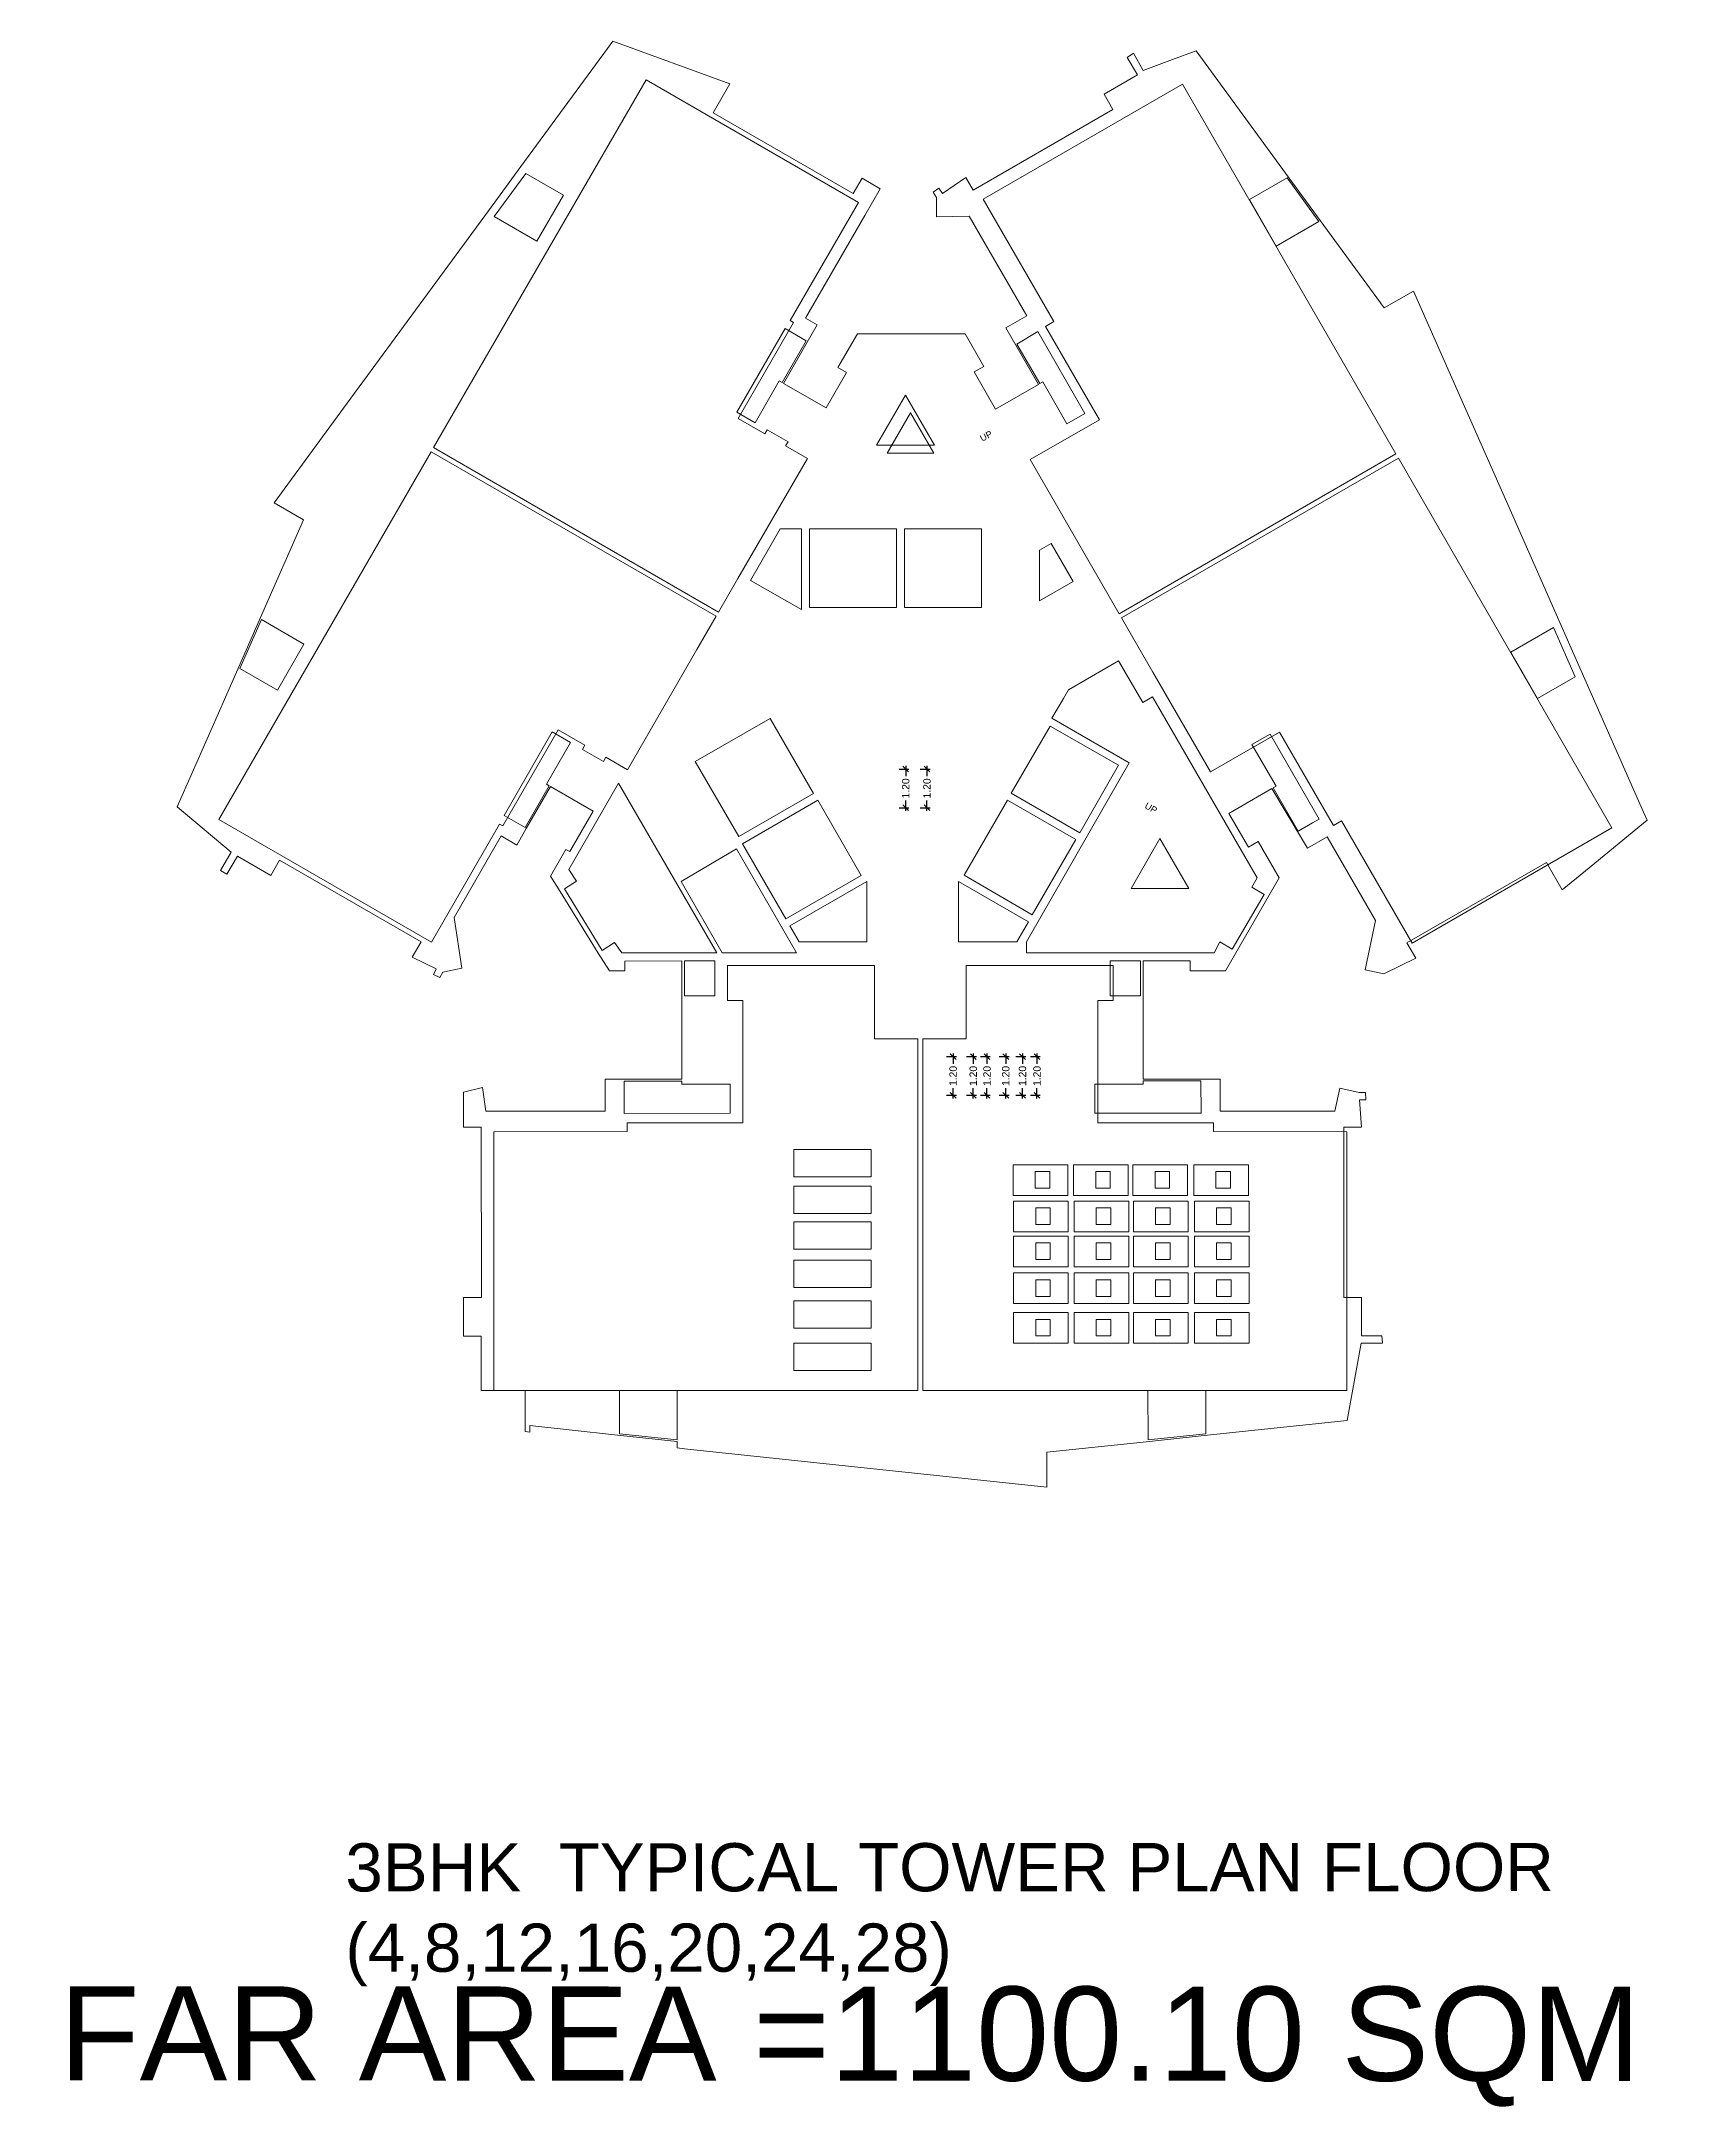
# Model space of a CAD drawing. Header units: metres. Extents: x 256329 to 886268, y -249371 to 355.
# Drawn here: x 281938.3 to 281989.7, y -263.9 to -199.6 of the extents above; entities that cross this region are included whole.
import ezdxf

# ---------------------------------------------------------------- set-up
doc = ezdxf.new("R2010")
doc.units = ezdxf.units.M
doc.header["$MEASUREMENT"] = 0
doc.header["$PDMODE"] = 35
doc.linetypes.add('CONTINOUS', pattern=[0])
doc.layers.get('0').update_dxf_attribs({"lineweight": 18})
doc.layers.get('Defpoints').update_dxf_attribs({"lineweight": 20})
doc.layers.add('A_TEXT', color=4, linetype='Continuous', lineweight=0, transparency=0.3)
doc.layers.add('BLK_1_FLR_9_BATH', color=3, linetype='Continuous', plot=False)
for name, color, linetype, true_color in [('BLK_1_FLR_9_BLT_UP_AREA', 7, 'Continuous', 0x995f4c), ('BLK_1_FLR_9_BLT_UP_AREA_DEDUCT', 7, 'Continuous', 0x995f4c), ('BLK_1_FLR_9_LIFT_10', 7, 'Continuous', 0x995f4c), ('BLK_1_FLR_9_LIFT_11', 7, 'Continuous', 0x995f4c), ('BLK_1_FLR_9_LIFT_12', 7, 'Continuous', 0x995f4c), ('BLK_1_FLR_9_LIFT_7', 7, 'Continuous', 0x995f4c), ('BLK_1_FLR_9_LIFT_8', 7, 'Continuous', 0x995f4c), ('BLK_1_FLR_9_LIFT_9', 7, 'Continuous', 0x995f4c)]:
    doc.layers.add(name, color=color, linetype=linetype, true_color=true_color)
for name, color, linetype in [('BLK_1_FLR_9_CARPET_AREA', 34, 'Continuous'), ('BLK_1_FLR_9_EXIT_WIDTH_STAIR', 7, 'Continuous'), ('BLK_1_FLR_9_FAR_AREA_DEDUCT', 7, 'Continuous'), ('BLK_1_FLR_9_WATER_CLOSET', 2, 'Continuous')]:
    doc.layers.add(name, color=color, linetype=linetype)
doc.layers.add('BLK_1_FLR_9_EXIT_WIDTH_DOOR', color=7, linetype='Continuous', lineweight=0)
doc.layers.add('BLK_1_FLR_9_UNITFA', color=7, linetype='Continuous', lineweight=0)
doc.styles.add('Arial', font='arial.ttf')
doc.styles.get("Standard").update_dxf_attribs({"font": 'arial.ttf'})
doc.dimstyles.new('METRIC DIM', dxfattribs={"dimtxt": 0.23, "dimasz": 0.18, "dimexe": 0.1, "dimexo": 0.1, "dimgap": 0.09, "dimtad": 0, "dimzin": 0, "dimdsep": 46, "dimtxsty": 'Standard', "dimblk": 'OBLIQUE', "dimcen": 0, "dimdle": 0.1, "dimclrd": 147, "dimclre": 147, "dimclrt": 7, "dimadec": 0, "dimazin": 0, "dimtfac": 1, "dimtofl": 0, "dimtmove": 0, "dimatfit": 2, "dimfxl": 0.125, "dimtolj": 1, "dimtzin": 0, "dimarcsym": 0})

# ---------------------------------------------------------------- blocks, each defined once
blk = doc.blocks.new('_Oblique')
at = {"color": 0, "linetype": 'ByBlock', "lineweight": -2}
blk.add_line((-0.5, -0.5), (0.5, 0.5), dxfattribs=at)
blk = doc.blocks.new('*D162')
at = {"layer": 'BLK_1_FLR_9_EXIT_WIDTH_DOOR', "color": 147, "lineweight": -2, "transparency": 16777216}
for p, q in [((281966.480335, -231.233064), (281966.787398, -231.233064)), ((281966.687398, -231.133064), (281966.687398, -231.456364)), ((281966.480335, -232.434664), (281966.787398, -232.434664)), ((281966.687398, -232.534664), (281966.687398, -232.211364))]:
    blk.add_line(p, q, dxfattribs=at)
at = {"layer": 'Defpoints', "color": 0, "transparency": 16777216}
for p in [(281966.380335, -231.233064), (281966.380335, -232.434664), (281966.687398, -232.434664)]:
    blk.add_point(p, dxfattribs=at)
at = {"layer": 'BLK_1_FLR_9_EXIT_WIDTH_DOOR', "color": 147, "lineweight": -2, "transparency": 16777216, "xscale": 0.18, "yscale": 0.18, "zscale": 0.18}
for p, rotation in [((281966.687398, -231.233064), 90), ((281966.687398, -232.434664), 270)]:
    blk.add_blockref('_Oblique', p, dxfattribs=dict(at, rotation=rotation))
at = {"layer": 'BLK_1_FLR_9_EXIT_WIDTH_DOOR', "color": 7, "transparency": 16777216, "insert": (281966.687398, -231.833864), "char_height": 0.23, "attachment_point": 5, "rotation": 90}
blk.add_mtext('\\A1;1.20', dxfattribs=at)
blk = doc.blocks.new('*D163')
at = {"layer": 'BLK_1_FLR_9_EXIT_WIDTH_DOOR', "color": 147, "lineweight": -2, "transparency": 16777216}
for p, q in [((281967.106186, -231.233064), (281967.413249, -231.233064)), ((281967.313249, -231.133064), (281967.313249, -231.456364)), ((281967.106186, -232.434664), (281967.413249, -232.434664)), ((281967.313249, -232.534664), (281967.313249, -232.211364))]:
    blk.add_line(p, q, dxfattribs=at)
at = {"layer": 'Defpoints', "color": 0, "transparency": 16777216}
for p in [(281967.006186, -231.233064), (281967.006186, -232.434664), (281967.313249, -232.434664)]:
    blk.add_point(p, dxfattribs=at)
at = {"layer": 'BLK_1_FLR_9_EXIT_WIDTH_DOOR', "color": 147, "lineweight": -2, "transparency": 16777216, "xscale": 0.18, "yscale": 0.18, "zscale": 0.18}
for p, rotation in [((281967.313249, -231.233064), 90), ((281967.313249, -232.434664), 270)]:
    blk.add_blockref('_Oblique', p, dxfattribs=dict(at, rotation=rotation))
at = {"layer": 'BLK_1_FLR_9_EXIT_WIDTH_DOOR', "color": 7, "transparency": 16777216, "insert": (281967.313249, -231.833864), "char_height": 0.23, "attachment_point": 5, "rotation": 90}
blk.add_mtext('\\A1;1.20', dxfattribs=at)
blk = doc.blocks.new('*D164')
at = {"layer": 'BLK_1_FLR_9_EXIT_WIDTH_DOOR', "color": 147, "lineweight": -2, "transparency": 16777216}
for p, q in [((281967.533169, -231.233064), (281967.840232, -231.233064)), ((281967.740232, -231.133064), (281967.740232, -231.456364)), ((281967.533169, -232.434664), (281967.840232, -232.434664)), ((281967.740232, -232.534664), (281967.740232, -232.211364))]:
    blk.add_line(p, q, dxfattribs=at)
at = {"layer": 'Defpoints', "color": 0, "transparency": 16777216}
for p in [(281967.433169, -231.233064), (281967.433169, -232.434664), (281967.740232, -232.434664)]:
    blk.add_point(p, dxfattribs=at)
at = {"layer": 'BLK_1_FLR_9_EXIT_WIDTH_DOOR', "color": 147, "lineweight": -2, "transparency": 16777216, "xscale": 0.18, "yscale": 0.18, "zscale": 0.18}
for p, rotation in [((281967.740232, -231.233064), 90), ((281967.740232, -232.434664), 270)]:
    blk.add_blockref('_Oblique', p, dxfattribs=dict(at, rotation=rotation))
at = {"layer": 'BLK_1_FLR_9_EXIT_WIDTH_DOOR', "color": 7, "transparency": 16777216, "insert": (281967.740232, -231.833864), "char_height": 0.23, "attachment_point": 5, "rotation": 90}
blk.add_mtext('\\A1;1.20', dxfattribs=at)
blk = doc.blocks.new('*D165')
at = {"layer": 'BLK_1_FLR_9_EXIT_WIDTH_DOOR', "color": 147, "lineweight": -2, "transparency": 16777216}
for p, q in [((281968.118076, -231.233064), (281968.425139, -231.233064)), ((281968.325139, -231.133064), (281968.325139, -231.456364)), ((281968.118076, -232.434664), (281968.425139, -232.434664)), ((281968.325139, -232.534664), (281968.325139, -232.211364))]:
    blk.add_line(p, q, dxfattribs=at)
at = {"layer": 'Defpoints', "color": 0, "transparency": 16777216}
for p in [(281968.018076, -231.233064), (281968.018076, -232.434664), (281968.325139, -232.434664)]:
    blk.add_point(p, dxfattribs=at)
at = {"layer": 'BLK_1_FLR_9_EXIT_WIDTH_DOOR', "color": 147, "lineweight": -2, "transparency": 16777216, "xscale": 0.18, "yscale": 0.18, "zscale": 0.18}
for p, rotation in [((281968.325139, -231.233064), 90), ((281968.325139, -232.434664), 270)]:
    blk.add_blockref('_Oblique', p, dxfattribs=dict(at, rotation=rotation))
at = {"layer": 'BLK_1_FLR_9_EXIT_WIDTH_DOOR', "color": 7, "transparency": 16777216, "insert": (281968.325139, -231.833864), "char_height": 0.23, "attachment_point": 5, "rotation": 90}
blk.add_mtext('\\A1;1.20', dxfattribs=at)
blk = doc.blocks.new('*D166')
at = {"layer": 'BLK_1_FLR_9_EXIT_WIDTH_DOOR', "color": 147, "lineweight": -2, "transparency": 16777216}
for p, q in [((281968.638644, -231.233064), (281968.945707, -231.233064)), ((281968.845707, -231.133064), (281968.845707, -231.456364)), ((281968.638644, -232.434664), (281968.945707, -232.434664)), ((281968.845707, -232.534664), (281968.845707, -232.211364))]:
    blk.add_line(p, q, dxfattribs=at)
at = {"layer": 'Defpoints', "color": 0, "transparency": 16777216}
for p in [(281968.538644, -231.233064), (281968.538644, -232.434664), (281968.845707, -232.434664)]:
    blk.add_point(p, dxfattribs=at)
at = {"layer": 'BLK_1_FLR_9_EXIT_WIDTH_DOOR', "color": 147, "lineweight": -2, "transparency": 16777216, "xscale": 0.18, "yscale": 0.18, "zscale": 0.18}
for p, rotation in [((281968.845707, -231.233064), 90), ((281968.845707, -232.434664), 270)]:
    blk.add_blockref('_Oblique', p, dxfattribs=dict(at, rotation=rotation))
at = {"layer": 'BLK_1_FLR_9_EXIT_WIDTH_DOOR', "color": 7, "transparency": 16777216, "insert": (281968.845707, -231.833864), "char_height": 0.23, "attachment_point": 5, "rotation": 90}
blk.add_mtext('\\A1;1.20', dxfattribs=at)
blk = doc.blocks.new('*D167')
at = {"layer": 'BLK_1_FLR_9_EXIT_WIDTH_DOOR', "color": 147, "lineweight": -2, "transparency": 16777216}
for p, q in [((281969.089023, -231.233064), (281969.396086, -231.233064)), ((281969.296086, -231.133064), (281969.296086, -231.456364)), ((281969.089023, -232.434664), (281969.396086, -232.434664)), ((281969.296086, -232.534664), (281969.296086, -232.211364))]:
    blk.add_line(p, q, dxfattribs=at)
at = {"layer": 'Defpoints', "color": 0, "transparency": 16777216}
for p in [(281968.989023, -231.233064), (281968.989023, -232.434664), (281969.296086, -232.434664)]:
    blk.add_point(p, dxfattribs=at)
at = {"layer": 'BLK_1_FLR_9_EXIT_WIDTH_DOOR', "color": 147, "lineweight": -2, "transparency": 16777216, "xscale": 0.18, "yscale": 0.18, "zscale": 0.18}
for p, rotation in [((281969.296086, -231.233064), 90), ((281969.296086, -232.434664), 270)]:
    blk.add_blockref('_Oblique', p, dxfattribs=dict(at, rotation=rotation))
at = {"layer": 'BLK_1_FLR_9_EXIT_WIDTH_DOOR', "color": 7, "transparency": 16777216, "insert": (281969.296086, -231.833864), "char_height": 0.23, "attachment_point": 5, "rotation": 90}
blk.add_mtext('\\A1;1.20', dxfattribs=at)
blk = doc.blocks.new('*D168')
at = {"layer": 'BLK_1_FLR_9_EXIT_WIDTH_STAIR', "color": 147, "lineweight": -2, "transparency": 16777216}
for p, q in [((281965.665581, -222.284184), (281965.972644, -222.284184)), ((281965.872644, -222.184184), (281965.872644, -222.507484)), ((281965.665581, -223.485784), (281965.972644, -223.485784)), ((281965.872644, -223.585784), (281965.872644, -223.262484))]:
    blk.add_line(p, q, dxfattribs=at)
at = {"layer": 'Defpoints', "color": 0, "transparency": 16777216}
for p in [(281965.565581, -222.284184), (281965.565581, -223.485784), (281965.872644, -223.485784)]:
    blk.add_point(p, dxfattribs=at)
at = {"layer": 'BLK_1_FLR_9_EXIT_WIDTH_STAIR', "color": 147, "lineweight": -2, "transparency": 16777216, "xscale": 0.18, "yscale": 0.18, "zscale": 0.18}
for p, rotation in [((281965.872644, -222.284184), 90), ((281965.872644, -223.485784), 270)]:
    blk.add_blockref('_Oblique', p, dxfattribs=dict(at, rotation=rotation))
at = {"layer": 'BLK_1_FLR_9_EXIT_WIDTH_STAIR', "color": 7, "transparency": 16777216, "insert": (281965.872644, -222.884984), "char_height": 0.23, "attachment_point": 5, "rotation": 90}
blk.add_mtext('\\A1;1.20', dxfattribs=at)
blk = doc.blocks.new('*D169')
at = {"layer": 'BLK_1_FLR_9_EXIT_WIDTH_STAIR', "color": 147, "lineweight": -2, "transparency": 16777216}
for p, q in [((281965.004636, -222.284184), (281965.311699, -222.284184)), ((281965.211699, -222.184184), (281965.211699, -222.507484)), ((281965.004636, -223.485784), (281965.311699, -223.485784)), ((281965.211699, -223.585784), (281965.211699, -223.262484))]:
    blk.add_line(p, q, dxfattribs=at)
at = {"layer": 'Defpoints', "color": 0, "transparency": 16777216}
for p in [(281964.904636, -222.284184), (281964.904636, -223.485784), (281965.211699, -223.485784)]:
    blk.add_point(p, dxfattribs=at)
at = {"layer": 'BLK_1_FLR_9_EXIT_WIDTH_STAIR', "color": 147, "lineweight": -2, "transparency": 16777216, "xscale": 0.18, "yscale": 0.18, "zscale": 0.18}
for p, rotation in [((281965.211699, -222.284184), 90), ((281965.211699, -223.485784), 270)]:
    blk.add_blockref('_Oblique', p, dxfattribs=dict(at, rotation=rotation))
at = {"layer": 'BLK_1_FLR_9_EXIT_WIDTH_STAIR', "color": 7, "transparency": 16777216, "insert": (281965.211699, -222.884984), "char_height": 0.23, "attachment_point": 5, "rotation": 90}
blk.add_mtext('\\A1;1.20', dxfattribs=at)

msp = doc.modelspace()

# ---------------------------------------------------------------- linework, layer by layer
at = {"color": 5, "linetype": 'CONTINOUS', "elevation": 0.042641}
for points in [[(281964.303595, -212.208575), (281965.200404, -210.647892)], [(281966.103595, -212.208575), (281965.200404, -210.647892)], [(281966.103595, -212.208575), (281964.303595, -212.208575)], [(281972.225292, -226.004293), (281973.122102, -224.44361)], [(281974.025292, -226.004293), (281973.122102, -224.44361)], [(281974.025292, -226.004293), (281972.225292, -226.004293)]]:
    msp.add_lwpolyline(points, close=True, dxfattribs=at)
at = {"layer": 'BLK_1_FLR_9_BATH', "color": 3, "linetype": 'ByBlock', "lineweight": 9}
for points in [[(281968.549768, -235.551404), (281970.251568, -235.551404), (281970.251568, -234.597567), (281968.549768, -234.597567)], [(281970.43317, -235.551404), (281972.13497, -235.551404), (281972.13497, -234.597567), (281970.43317, -234.597567)], [(281972.281478, -235.551404), (281973.983278, -235.551404), (281973.983278, -234.597567), (281972.281478, -234.597567)], [(281974.176579, -235.551404), (281975.878379, -235.551404), (281975.878379, -234.597567), (281974.176579, -234.597567)], [(281968.567315, -236.684485), (281970.269115, -236.684485), (281970.269115, -235.730649), (281968.567315, -235.730649)], [(281970.450717, -236.684485), (281972.152517, -236.684485), (281972.152517, -235.730649), (281970.450717, -235.730649)], [(281972.299025, -236.684485), (281974.000825, -236.684485), (281974.000825, -235.730649), (281972.299025, -235.730649)], [(281974.194126, -236.684485), (281975.895926, -236.684485), (281975.895926, -235.730649), (281974.194126, -235.730649)], [(281968.567315, -237.770355), (281970.269115, -237.770355), (281970.269115, -236.816518), (281968.567315, -236.816518)], [(281970.450717, -237.770355), (281972.152517, -237.770355), (281972.152517, -236.816518), (281970.450717, -236.816518)], [(281972.299025, -237.770355), (281974.000825, -237.770355), (281974.000825, -236.816518), (281972.299025, -236.816518)], [(281974.194126, -237.770355), (281975.895926, -237.770355), (281975.895926, -236.816518), (281974.194126, -236.816518)], [(281968.567315, -238.91996), (281970.269115, -238.91996), (281970.269115, -237.966124), (281968.567315, -237.966124)], [(281970.450717, -238.91996), (281972.152517, -238.91996), (281972.152517, -237.966124), (281970.450717, -237.966124)], [(281972.299025, -238.91996), (281974.000825, -238.91996), (281974.000825, -237.966124), (281972.299025, -237.966124)], [(281974.194126, -238.91996), (281975.895926, -238.91996), (281975.895926, -237.966124), (281974.194126, -237.966124)], [(281968.567315, -240.152186), (281970.269115, -240.152186), (281970.269115, -239.198349), (281968.567315, -239.198349)], [(281970.450717, -240.152186), (281972.152517, -240.152186), (281972.152517, -239.198349), (281970.450717, -239.198349)], [(281972.299025, -240.152186), (281974.000825, -240.152186), (281974.000825, -239.198349), (281972.299025, -239.198349)], [(281974.194126, -240.152186), (281975.895926, -240.152186), (281975.895926, -239.198349), (281974.194126, -239.198349)]]:
    msp.add_lwpolyline(points, close=True, dxfattribs=at)
at = {"layer": 'BLK_1_FLR_9_BLT_UP_AREA', "color": 14, "linetype": 'ByBlock', "lineweight": 9, "elevation": 0.042641}
msp.add_lwpolyline([(281963.851623, -203.899102), (281963.576419, -204.375311), (281959.223017, -201.859387), (281959.740849, -200.96238), (281956.096207, -199.634836), (281955.929951, -199.854021), (281953.231727, -203.53612), (281952.227861, -204.906033), (281947.949133, -210.745369), (281945.565273, -213.998134), (281946.476321, -214.524191), (281945.178981, -217.470326), (281944.388259, -219.266078), (281943.782108, -220.642518), (281942.543211, -223.455987), (281944.221027, -224.872129), (281943.89014, -225.444201), (281943.89014, -225.444201), (281944.089236, -225.559358), (281944.415306, -224.996853), (281945.455398, -225.596954), (281945.730797, -225.120872), (281949.590585, -227.349787), (281950.130959, -227.661796), (281949.855857, -228.13825), (281950.604463, -228.499978), (281950.518854, -228.678922), (281950.711536, -228.772912), (281950.811717, -228.599816), (281951.399882, -228.481322), (281951.156237, -226.89828), (281952.620858, -224.362745), (281953.111753, -224.652336), (281953.405681, -224.137881), (281954.161561, -222.829504), (281955.486315, -223.594408), (281954.760389, -224.851607), (281954.640329, -224.782358), (281954.157032, -225.620262), (281954.461878, -226.092468), (281955.639813, -228.008753), (281955.999355, -228.566008), (281956.473769, -228.566006), (281956.473769, -228.257118), (281958.246068, -228.254848), (281958.246069, -229.490997), (281958.246073, -231.938596), (281955.855438, -231.937499), (281955.855445, -232.930378), (281952.14932, -232.933159), (281952.039213, -232.194748), (281951.450788, -232.334556, -0.000537), (281951.451519, -233.428021), (281952.001507, -233.428021), (281952.006794, -238.725895), (281951.455136, -238.7259), (281951.455146, -239.931872), (281952.006124, -239.931868), (281952.001507, -241.62637), (281953.365582, -241.627547), (281953.365582, -242.902865), (281953.515645, -242.91899), (281953.515582, -242.717837), (281956.151038, -243.004919), (281958.096626, -243.209266), (281958.096749, -243.410244), (281958.326754, -243.434968), (281969.599091, -244.627562), (281969.5991, -243.543557), (281972.599039, -243.226431), (281974.694329, -243.003649), (281978.943098, -242.555835), (281979.385499, -240.155007), (281980.044225, -240.155069), (281980.028575, -239.925007), (281979.394323, -239.925619), (281979.394313, -238.727723), (281978.844332, -238.727723), (281978.844334, -233.427887), (281979.394316, -233.427887), (281979.33332, -232.581024), (281979.532204, -232.581024), (281979.517743, -232.351552), (281979.317743, -232.351552), (281978.715487, -232.2151), (281978.562925, -232.928541), (281974.998337, -232.929311), (281974.998337, -231.934988), (281972.599844, -231.938596), (281972.599852, -228.254576), (281974.057229, -228.25543), (281974.057052, -228.56149), (281975.157179, -228.561656), (281976.834896, -225.671772), (281976.182812, -224.542149), (281975.879691, -224.717128), (281975.270185, -223.662215), (281976.604741, -222.891941), (281977.559232, -224.486098), (281977.709627, -224.746627), (281978.324828, -224.39151), (281979.831383, -227.001486), (281979.506204, -228.527319), (281980.092619, -228.654225), (281981.080592, -228.167076), (281980.805481, -227.690299), (281985.14434, -225.186996), (281985.635971, -226.038536), (281986.361077, -225.451173), (281988.282952, -223.874723), (281988.170705, -223.620409), (281986.231415, -219.226601), (281985.454248, -217.46579), (281983.944873, -214.046031), (281981.014281, -207.406252), (281980.10045, -207.933938), (281977.031368, -203.736192), (281974.247963, -199.928197), (281973.512442, -200.20149), (281972.603918, -200.539066), (281972.295833, -200.005355), (281972.104356, -200.133733), (281972.420933, -200.682198), (281971.383708, -201.280901), (281971.658609, -201.757115), (281967.310391, -204.267279), (281967.082447, -203.871744), (281966.355508, -204.37075), (281966.24135, -204.205976), (281966.065824, -204.327583), (281966.165805, -204.500799), (281966.165805, -205.100799), (281967.189091, -205.07279), (281968.983102, -208.176161), (281968.329844, -208.554727), (281969.345909, -210.313503), (281968.008716, -211.085635), (281967.341421, -209.926074), (281967.644556, -209.751087), (281967.057611, -208.734305), (281963.707746, -208.734379), (281963.098068, -209.791327), (281963.366208, -209.945998), (281962.730969, -211.046256), (281961.406163, -210.281376), (281962.106584, -209.07025), (281962.455952, -208.461672), (281962.089642, -208.250189), (281963.934866, -205.055199), (281964.414144, -204.225055)], format="xyb", close=True, dxfattribs=at)
at = {"layer": 'BLK_1_FLR_9_BLT_UP_AREA_DEDUCT', "color": 14, "linetype": 'ByBlock', "lineweight": 9}
for points, elevation in [([(281953.388058, -203.746058), (281954.558506, -204.422053), (281953.733422, -205.851515), (281952.404453, -205.088324)], 0.042641), ([(281975.906734, -204.559094), (281977.077699, -203.882752), (281978.069122, -205.238774), (281976.74183, -206.005325)], 0.042641), ([(281961.458273, -208.577189), (281962.116914, -208.958936), (281961.363003, -210.256505), (281961.276106, -210.206301), (281960.526258, -211.505426), (281959.955751, -211.176039)], 0.042641), ([(281968.66433, -209.055559), (281969.319668, -208.670719), (281970.787441, -211.21333), (281970.224908, -211.538334), (281969.473712, -210.237445), (281969.386674, -210.287704)], 0.042641), ([(281965.35755, -211.195982), (281966.084361, -212.454396), (281964.631138, -212.454876)], 0.042641), ([(281960.382896, -216.411781), (281961.308448, -214.809988), (281961.968876, -214.809823), (281961.969504, -217.317097)], 0.042641), ([(281964.920517, -217.255885), (281962.219904, -217.255885), (281962.219904, -214.80656), (281964.920517, -214.80656)], 0.042641), ([(281967.569904, -217.254547), (281965.169291, -217.254547), (281965.169291, -214.805147), (281967.569904, -214.805147)], 0.042641), ([(281969.376106, -215.474371), (281969.736003, -215.266485), (281970.417489, -216.443968), (281969.372248, -217.047663)], 0.042641), ([(281944.492892, -219.152754), (281945.163243, -217.630443), (281946.488263, -218.399536), (281945.663173, -219.828606)], 0.042641), ([(281984.036182, -218.6423), (281985.362769, -217.875197), (281986.041519, -219.413143), (281984.871156, -220.088752)], 0.042641), ([(281960.990786, -220.705779), (281958.664582, -222.048661), (281960.014467, -224.386996), (281962.343231, -223.042636)], 0.124096), ([(281969.706689, -220.952878), (281971.833782, -222.166314), (281970.624397, -224.263131), (281968.491417, -223.031526)], 0.159639), ([(281952.715915, -223.7252), (281954.211003, -221.126216), (281954.781513, -221.455597), (281954.031365, -222.754537), (281954.118296, -222.804683), (281953.367812, -224.104214)], 0.042641), ([(281975.985036, -221.517558), (281976.547769, -221.192899), (281978.075083, -223.83834), (281977.866833, -223.958505), (281977.868429, -223.960812), (281977.427128, -224.215521), (281976.649422, -222.868559), (281976.736025, -222.818568)], 0.042641), ([(281954.591561, -226.010283), (281954.966677, -225.772025), (281954.727128, -225.409502), (281956.275914, -222.726653), (281959.33184, -228.006161), (281956.38202, -228.006899), (281956.148926, -227.684614), (281955.769012, -227.925783)], 0.042641), ([(281960.134343, -224.60646), (281962.472678, -223.256575), (281963.822563, -225.59491), (281961.484228, -226.944795)], 0.042641), ([(281967.026429, -225.590491), (281968.37839, -223.253355), (281970.499703, -224.479133), (281969.147742, -226.816269)], 0.042641), ([(281958.219406, -225.779594), (281959.94228, -224.763705), (281961.813463, -228.00324), (281959.50504, -228.005381)], 0.124096), ([(281961.609218, -227.161308), (281963.996746, -225.783024), (281963.996924, -227.656888), (281961.895423, -227.657087)], 0.042641), ([(281966.854743, -225.784384), (281969.028948, -227.038866), (281968.669312, -227.655568), (281966.855225, -227.656035)], 0.042641), ([(281958.325299, -229.339984), (281959.276147, -229.339989), (281959.276147, -228.254847), (281958.326211, -228.254847)], 0.042641), ([(281972.520354, -228.253215), (281971.569502, -228.253215), (281971.569502, -229.339366), (281972.520354, -229.339366)], 0.085282), ([(281956.455442, -231.996414), (281958.246892, -231.99624), (281958.246892, -232.086041), (281959.746704, -232.086041), (281959.746704, -232.997363), (281956.451596, -232.997947), (281956.451557, -232.778022), (281956.455442, -232.778061)], 0.042641), ([(281971.099215, -232.08604), (281971.099215, -232.988109), (281974.401334, -232.987742), (281974.39834, -231.986059), (281972.599026, -231.986058), (281972.599026, -232.08604)], 0.042641), ([(281956.301507, -241.62637), (281958.100451, -241.626263), (281958.096059, -243.159054), (281956.301365, -242.969346)], 0.042641), ([(281972.74547, -241.626406), (281974.544412, -241.626372), (281974.544553, -242.969345), (281972.750064, -243.160685)], 0.042641)]:
    msp.add_lwpolyline(points, close=True, dxfattribs=dict(at, elevation=elevation))
at = {"layer": 'BLK_1_FLR_9_CARPET_AREA', "color": 14, "linetype": 'ByBlock', "lineweight": 9}
for points in [[(281959.992039, -216.355884), (281959.38658, -217.396763), (281950.521394, -212.278125), (281957.131621, -200.829698), (281963.745273, -204.649071), (281961.620279, -208.328727), (281961.718283, -208.38531), (281959.993266, -211.373077), (281960.82442, -211.852951), (281960.89942, -211.723047), (281961.548933, -212.098063), (281961.473941, -212.227953), (281962.149972, -212.618242), (281959.992039, -216.355884)], [(281970.876695, -215.759018), (281971.849887, -217.448854), (281980.464658, -212.476632), (281973.820816, -200.965675), (281967.623726, -204.543461), (281969.819953, -208.355174), (281969.559162, -208.505696), (281971.236027, -211.410959), (281969.086074, -212.651838), (281970.876695, -215.759019)], [(281958.715101, -218.567601), (281959.311258, -217.52617), (281950.446394, -212.408029), (281943.83686, -223.856856), (281950.451354, -227.674772), (281952.575538, -223.994648), (281952.673543, -224.051231), (281954.398521, -221.063441), (281955.22968, -221.543306), (281955.15468, -221.67321), (281955.804209, -222.048198), (281955.879201, -221.918308), (281956.555216, -222.308625), (281958.715101, -218.567601)], [(281972.899888, -219.268863), (281971.924517, -217.578961), (281980.539626, -212.606519), (281987.183321, -224.117535), (281980.971354, -227.701988), (281978.772701, -223.891654), (281978.52281, -224.03588), (281976.845961, -221.130619), (281974.690066, -222.374969), (281972.899888, -219.268862)], [(281964.389965, -230.681476), (281965.591207, -230.681483), (281965.5913, -241.618968), (281961.720015, -241.618968), (281952.39478, -241.618959), (281952.394769, -233.570377), (281956.544849, -233.56785), (281956.544849, -233.28998), (281960.139965, -233.28998), (281960.139965, -232.078658), (281960.139965, -229.631476), (281960.139965, -229.481476), (281959.669409, -229.481439), (281959.669409, -228.397463), (281964.239942, -228.397461), (281964.239942, -230.681476), (281964.389965, -230.681449)], [(281966.942378, -230.681476), (281965.741136, -230.681483), (281965.741043, -241.618968), (281969.612328, -241.618968), (281978.937562, -241.618959), (281978.937574, -233.570377), (281974.787494, -233.56785), (281974.787494, -233.28998), (281971.192378, -233.28998), (281971.192378, -232.078658), (281971.192378, -229.631476), (281971.192378, -229.481476), (281971.662934, -229.481439), (281971.662934, -228.397463), (281967.0924, -228.397461), (281967.0924, -230.681476), (281966.942378, -230.681449)]]:
    msp.add_lwpolyline(points, close=True, dxfattribs=at)
at = {"layer": 'BLK_1_FLR_9_FAR_AREA_DEDUCT', "color": 14, "linetype": 'ByBlock', "lineweight": 9, "elevation": 0.042641}
msp.add_lwpolyline([(281969.758246, -220.703688), (281970.117631, -220.084375), (281970.275016, -219.812818), (281971.835534, -218.913604), (281972.588779, -220.207342), (281972.888465, -220.034388), (281976.141597, -225.671439), (281975.97619, -225.957713), (281976.363938, -226.187015), (281975.371799, -227.889983), (281974.981809, -227.665466), (281974.811855, -228.004293), (281968.969724, -228.005755), (281968.969636, -227.655755), (281972.16636, -222.092621)], close=True, dxfattribs=at)
at = {"layer": 'BLK_1_FLR_9_LIFT_10', "color": 1, "linetype": 'ByBlock', "lineweight": 9, "elevation": 0.042641}
msp.add_lwpolyline([(281967.026429, -225.590491), (281968.37839, -223.253355), (281970.499703, -224.479133), (281969.147742, -226.816269)], close=True, dxfattribs=at)
at = {"layer": 'BLK_1_FLR_9_LIFT_11', "color": 1, "linetype": 'ByBlock', "lineweight": 9, "elevation": 0.042641}
msp.add_lwpolyline([(281960.134343, -224.60646), (281962.472678, -223.256575), (281963.822563, -225.59491), (281961.484228, -226.944795)], close=True, dxfattribs=at)
at = {"layer": 'BLK_1_FLR_9_LIFT_12', "color": 2, "linetype": 'ByBlock', "lineweight": 9, "elevation": 0.124096}
msp.add_lwpolyline([(281960.990786, -220.705779), (281958.664582, -222.048661), (281960.014467, -224.386996), (281962.343231, -223.042636)], close=True, dxfattribs=at)
at = {"layer": 'BLK_1_FLR_9_LIFT_7', "color": 1, "linetype": 'ByBlock', "lineweight": 9, "elevation": 0.042641}
msp.add_lwpolyline([(281964.920517, -217.255885), (281962.219904, -217.255885), (281962.219904, -214.80656), (281964.920517, -214.80656)], close=True, dxfattribs=at)
at = {"layer": 'BLK_1_FLR_9_LIFT_8', "color": 1, "linetype": 'ByBlock', "lineweight": 9, "elevation": 0.042641}
msp.add_lwpolyline([(281967.569904, -217.254547), (281965.169291, -217.254547), (281965.169291, -214.805147), (281967.569904, -214.805147)], close=True, dxfattribs=at)
at = {"layer": 'BLK_1_FLR_9_LIFT_9', "color": 1, "linetype": 'ByBlock', "lineweight": 9, "elevation": 0.159639}
msp.add_lwpolyline([(281969.706689, -220.952878), (281971.833782, -222.166314), (281970.624397, -224.263131), (281968.491417, -223.031526)], close=True, dxfattribs=at)
at = {"layer": 'BLK_1_FLR_9_UNITFA', "color": 5}
for points in [[(281964.135757, -234.118224), (281961.729674, -234.118224), (281961.729674, -234.968946), (281964.135757, -234.968946)], [(281964.135757, -235.260747), (281961.729674, -235.260747), (281961.729674, -236.111469), (281964.135757, -236.111469)], [(281964.135757, -236.372583), (281961.729674, -236.372583), (281961.729674, -237.223305), (281964.135757, -237.223305)], [(281964.135757, -237.562319), (281961.729674, -237.562319), (281961.729674, -238.413041), (281964.135757, -238.413041)], [(281964.135757, -238.832314), (281961.729674, -238.832314), (281961.729674, -239.683036), (281964.135757, -239.683036)], [(281964.135757, -240.154242), (281961.729674, -240.154242), (281961.729674, -241.004964), (281964.135757, -241.004964)]]:
    msp.add_lwpolyline(points, close=True, dxfattribs=at)
at = {"layer": 'BLK_1_FLR_9_WATER_CLOSET', "color": 3, "linetype": 'ByBlock', "lineweight": 9}
for points in [[(281969.238574, -234.809127), (281969.691173, -234.809127), (281969.691173, -235.325487), (281969.238574, -235.325487)], [(281971.121977, -234.809127), (281971.574575, -234.809127), (281971.574575, -235.325487), (281971.121977, -235.325487)], [(281972.970285, -234.809127), (281973.422883, -234.809127), (281973.422883, -235.325487), (281972.970285, -235.325487)], [(281974.865385, -234.809127), (281975.317984, -234.809127), (281975.317984, -235.325487), (281974.865385, -235.325487)], [(281969.256121, -235.942208), (281969.70872, -235.942208), (281969.70872, -236.458568), (281969.256121, -236.458568)], [(281971.139524, -235.942208), (281971.592122, -235.942208), (281971.592122, -236.458568), (281971.139524, -236.458568)], [(281972.987832, -235.942208), (281973.44043, -235.942208), (281973.44043, -236.458568), (281972.987832, -236.458568)], [(281974.882932, -235.942208), (281975.335531, -235.942208), (281975.335531, -236.458568), (281974.882932, -236.458568)], [(281969.256121, -237.028078), (281969.70872, -237.028078), (281969.70872, -237.544438), (281969.256121, -237.544438)], [(281971.139524, -237.028078), (281971.592122, -237.028078), (281971.592122, -237.544438), (281971.139524, -237.544438)], [(281972.987832, -237.028078), (281973.44043, -237.028078), (281973.44043, -237.544438), (281972.987832, -237.544438)], [(281974.882932, -237.028078), (281975.335531, -237.028078), (281975.335531, -237.544438), (281974.882932, -237.544438)], [(281969.256121, -238.177683), (281969.70872, -238.177683), (281969.70872, -238.694043), (281969.256121, -238.694043)], [(281971.139524, -238.177683), (281971.592122, -238.177683), (281971.592122, -238.694043), (281971.139524, -238.694043)], [(281972.987832, -238.177683), (281973.44043, -238.177683), (281973.44043, -238.694043), (281972.987832, -238.694043)], [(281974.882932, -238.177683), (281975.335531, -238.177683), (281975.335531, -238.694043), (281974.882932, -238.694043)], [(281969.256121, -239.409909), (281969.70872, -239.409909), (281969.70872, -239.926269), (281969.256121, -239.926269)], [(281971.139524, -239.409909), (281971.592122, -239.409909), (281971.592122, -239.926269), (281971.139524, -239.926269)], [(281972.987832, -239.409909), (281973.44043, -239.409909), (281973.44043, -239.926269), (281972.987832, -239.926269)], [(281974.882932, -239.409909), (281975.335531, -239.409909), (281975.335531, -239.926269), (281974.882932, -239.926269)]]:
    msp.add_lwpolyline(points, close=True, dxfattribs=at)

# ---------------------------------------------------------------- texts
at = {"layer": 'A_TEXT', "lineweight": 0, "style": 'Arial'}
for s, insert, char_height, width, attachment_point, rotation in [('\\pxi2.2673,qc;UP', (281966.465745, -212.701053, 0.042641), 0.2, 2.485498, 7, 28.12797722), ('\\pxi2.2673,qc;UP', (281971.519153, -222.847682, 0.042641), 0.2, 2.485498, 7, 329.99450982), ('3BHK  TYPICAL TOWER PLAN FLOOR\\P\\pxt9;(4,8,12,16,20,24,28)', (281947.776015, -260.167184, -0.081466), 1.5, 49.030574, 7, 0.01797177), ('\\pxt13;FAR AREA =1100.10 SQM', (281988.083619, -263.913768, 3.731802), 2.927656, 187.570469, 9, 359.98202823)]:
    msp.add_mtext(s, dxfattribs=dict(at, insert=insert, char_height=char_height, width=width, attachment_point=attachment_point, rotation=rotation))

# ---------------------------------------------------------------- dimensions: what is measured, and where the dimension line sits
at = {"layer": 'BLK_1_FLR_9_EXIT_WIDTH_DOOR', "color": 1}
for base, p1, p2, picture, middle in [((281966.687398, -232.434664), (281966.380335, -231.233064), (281966.380335, -232.434664), '*D162', (281966.687398, -231.833864)), ((281967.313249, -232.434664), (281967.006186, -231.233064), (281967.006186, -232.434664), '*D163', (281967.313249, -231.833864)), ((281967.740232, -232.434664), (281967.433169, -231.233064), (281967.433169, -232.434664), '*D164', (281967.740232, -231.833864)), ((281968.325139, -232.434664), (281968.018076, -231.233064), (281968.018076, -232.434664), '*D165', (281968.325139, -231.833864)), ((281968.845707, -232.434664), (281968.538644, -231.233064), (281968.538644, -232.434664), '*D166', (281968.845707, -231.833864)), ((281969.296086, -232.434664), (281968.989023, -231.233064), (281968.989023, -232.434664), '*D167', (281969.296086, -231.833864))]:
    dim = msp.add_linear_dim(base=base, p1=p1, p2=p2, angle=90, dimstyle='METRIC DIM', override={"dimfxl": 0.18}, dxfattribs=at)
    dim.commit()
    dim.dimension.update_dxf_attribs({"geometry": picture, "text_midpoint": middle})
at = {"layer": 'BLK_1_FLR_9_EXIT_WIDTH_STAIR', "color": 7}
for base, p1, p2, picture, middle in [((281965.211699, -223.485784), (281964.904636, -222.284184), (281964.904636, -223.485784), '*D169', (281965.211699, -222.884984)), ((281965.872644, -223.485784), (281965.565581, -222.284184), (281965.565581, -223.485784), '*D168', (281965.872644, -222.884984))]:
    dim = msp.add_linear_dim(base=base, p1=p1, p2=p2, angle=90, dimstyle='METRIC DIM', override={"dimfxl": 0.18}, dxfattribs=at)
    dim.commit()
    dim.dimension.update_dxf_attribs({"geometry": picture, "text_midpoint": middle})

doc.saveas('drawing.dxf')
